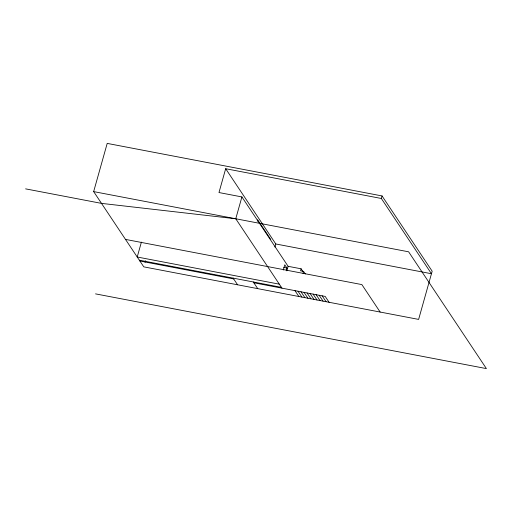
<?xml version="1.0" encoding="UTF-8"?>
<svg xmlns="http://www.w3.org/2000/svg" width="512" height="512" viewBox="0 0 512 512"><rect width="100%" height="100%" fill="white"/><g stroke="black" fill="none" stroke-linecap="round" stroke-linejoin="round"><path stroke-width="0.77" d="M93.658 191.603L107.206 143.398L382.054 195.949L432.173 271.2L418.624 319.405L143.776 266.854L93.658 191.603L408.627 251.814L486.4 368.602L95.533 293.875M141.402 242.112L137.216 257.005L279.322 284.173M145.056 262.291L145.485 260.768M225.677 168.717L275.795 243.974L431.456 273.734L381.338 198.477L225.677 168.717L218.982 192.544L241.907 196.928L288.115 266.317L301.107 268.8L302.842 271.411M281.978 288.16L235.763 218.771L241.907 196.928M257.248 221.222L257.651 219.789L270.758 239.469M274.931 247.046L275.795 243.974M283.302 270.029L284.768 264.813L286.886 267.994L286.253 270.227M286.848 270.835L288.115 266.317M301.107 268.8L300.55 270.79L303.571 271.366L305.306 273.971M303.014 273.35L303.571 271.366M381.338 198.477L382.054 195.949M235.763 218.771L101.498 203.379L25.6 188.864M283.744 267.392L286.886 267.994M125.491 239.405L361.869 284.595L380.147 312.045M139.334 260.186L281.44 287.354M139.872 260.992L233.677 278.925M253.818 282.778L325.184 296.422L329.088 302.285M322.163 295.84L326.067 301.709M319.136 295.264L323.046 301.133M316.115 294.688L320.026 300.55M313.094 294.112L317.005 299.974M310.074 293.53L313.978 299.398M307.053 292.954L310.957 298.822M304.032 292.378L307.936 298.24M301.011 291.802L304.915 297.664M297.99 291.219L301.894 297.088M294.97 290.643L298.874 296.512M253.28 281.971L257.728 288.64M233.139 278.118L237.581 284.794"/></g></svg>
